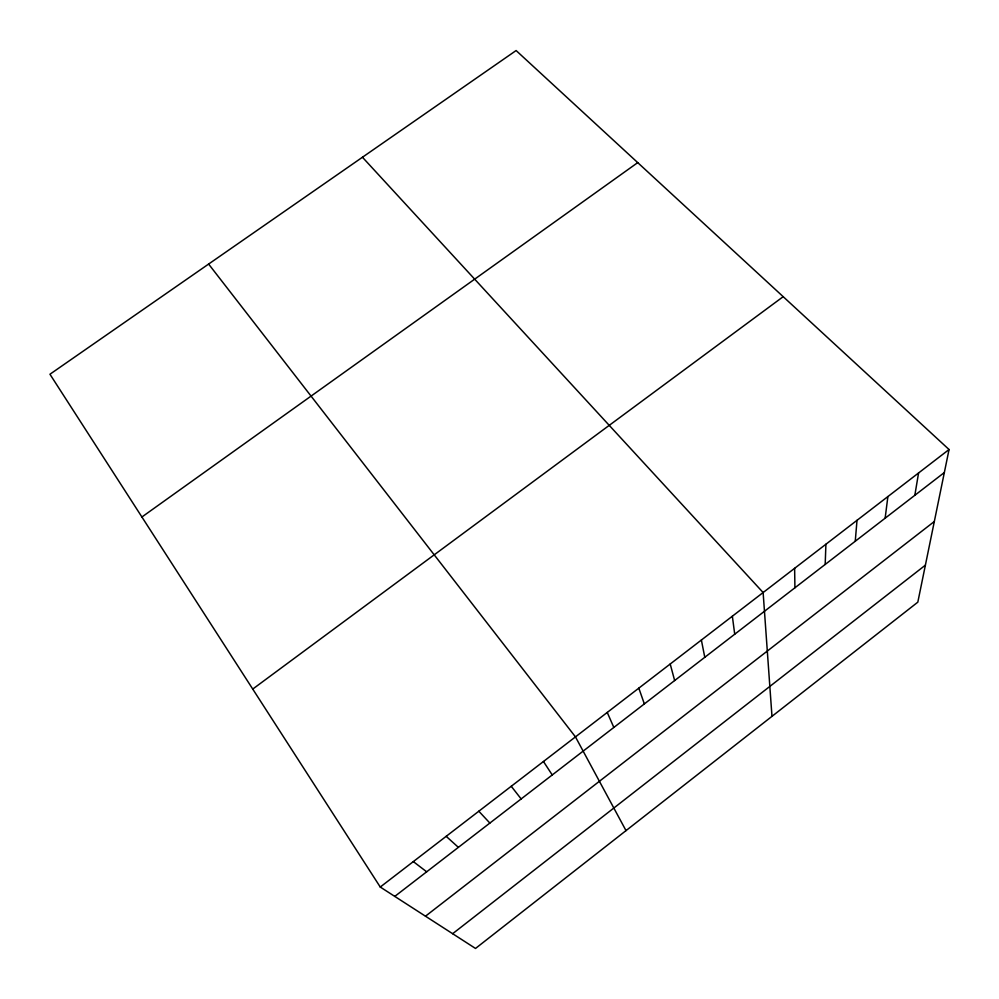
<?xml version="1.0" encoding="UTF-8"?>
<svg xmlns="http://www.w3.org/2000/svg" width="999" height="999" viewBox="0 0 999 999"><rect width="100%" height="100%" fill="white"/><g stroke="black" fill="none" stroke-linecap="round" stroke-linejoin="round"><path stroke-width="1.5" d="M825.186 564.447L825.911 544.23M855.256 541.246L857.005 520.329M885.139 518.206L887.886 496.565M914.834 495.304L918.568 472.964M949.05 449.525L917.819 602.16L475.512 948.451L380.257 887.037L49.95 374.238L516.108 50.549L949.05 449.525L380.257 887.037M452.647 933.703L925.399 565.147M425.487 916.195L934.327 521.503M394.78 896.403L944.342 472.539M252.735 689.073L783.191 296.678M141.908 516.995L637.724 162.625M413.336 861.6L426.685 871.802M446.191 836.325L458.379 847.352M478.821 811.213L489.86 823.064M362.45 157.243L763.124 592.532L771.977 716.345M511.251 786.275L521.153 798.938M208.616 264.061L575.461 736.887L626.011 830.619M543.456 761.5L552.247 774.962M607.242 712.437L613.836 727.447M638.823 688.149L644.343 703.92M670.204 664.01L674.65 680.544M701.373 640.034L704.782 657.305M732.354 616.208L734.715 634.228M794.63 568.306L794.917 587.787"/></g></svg>
